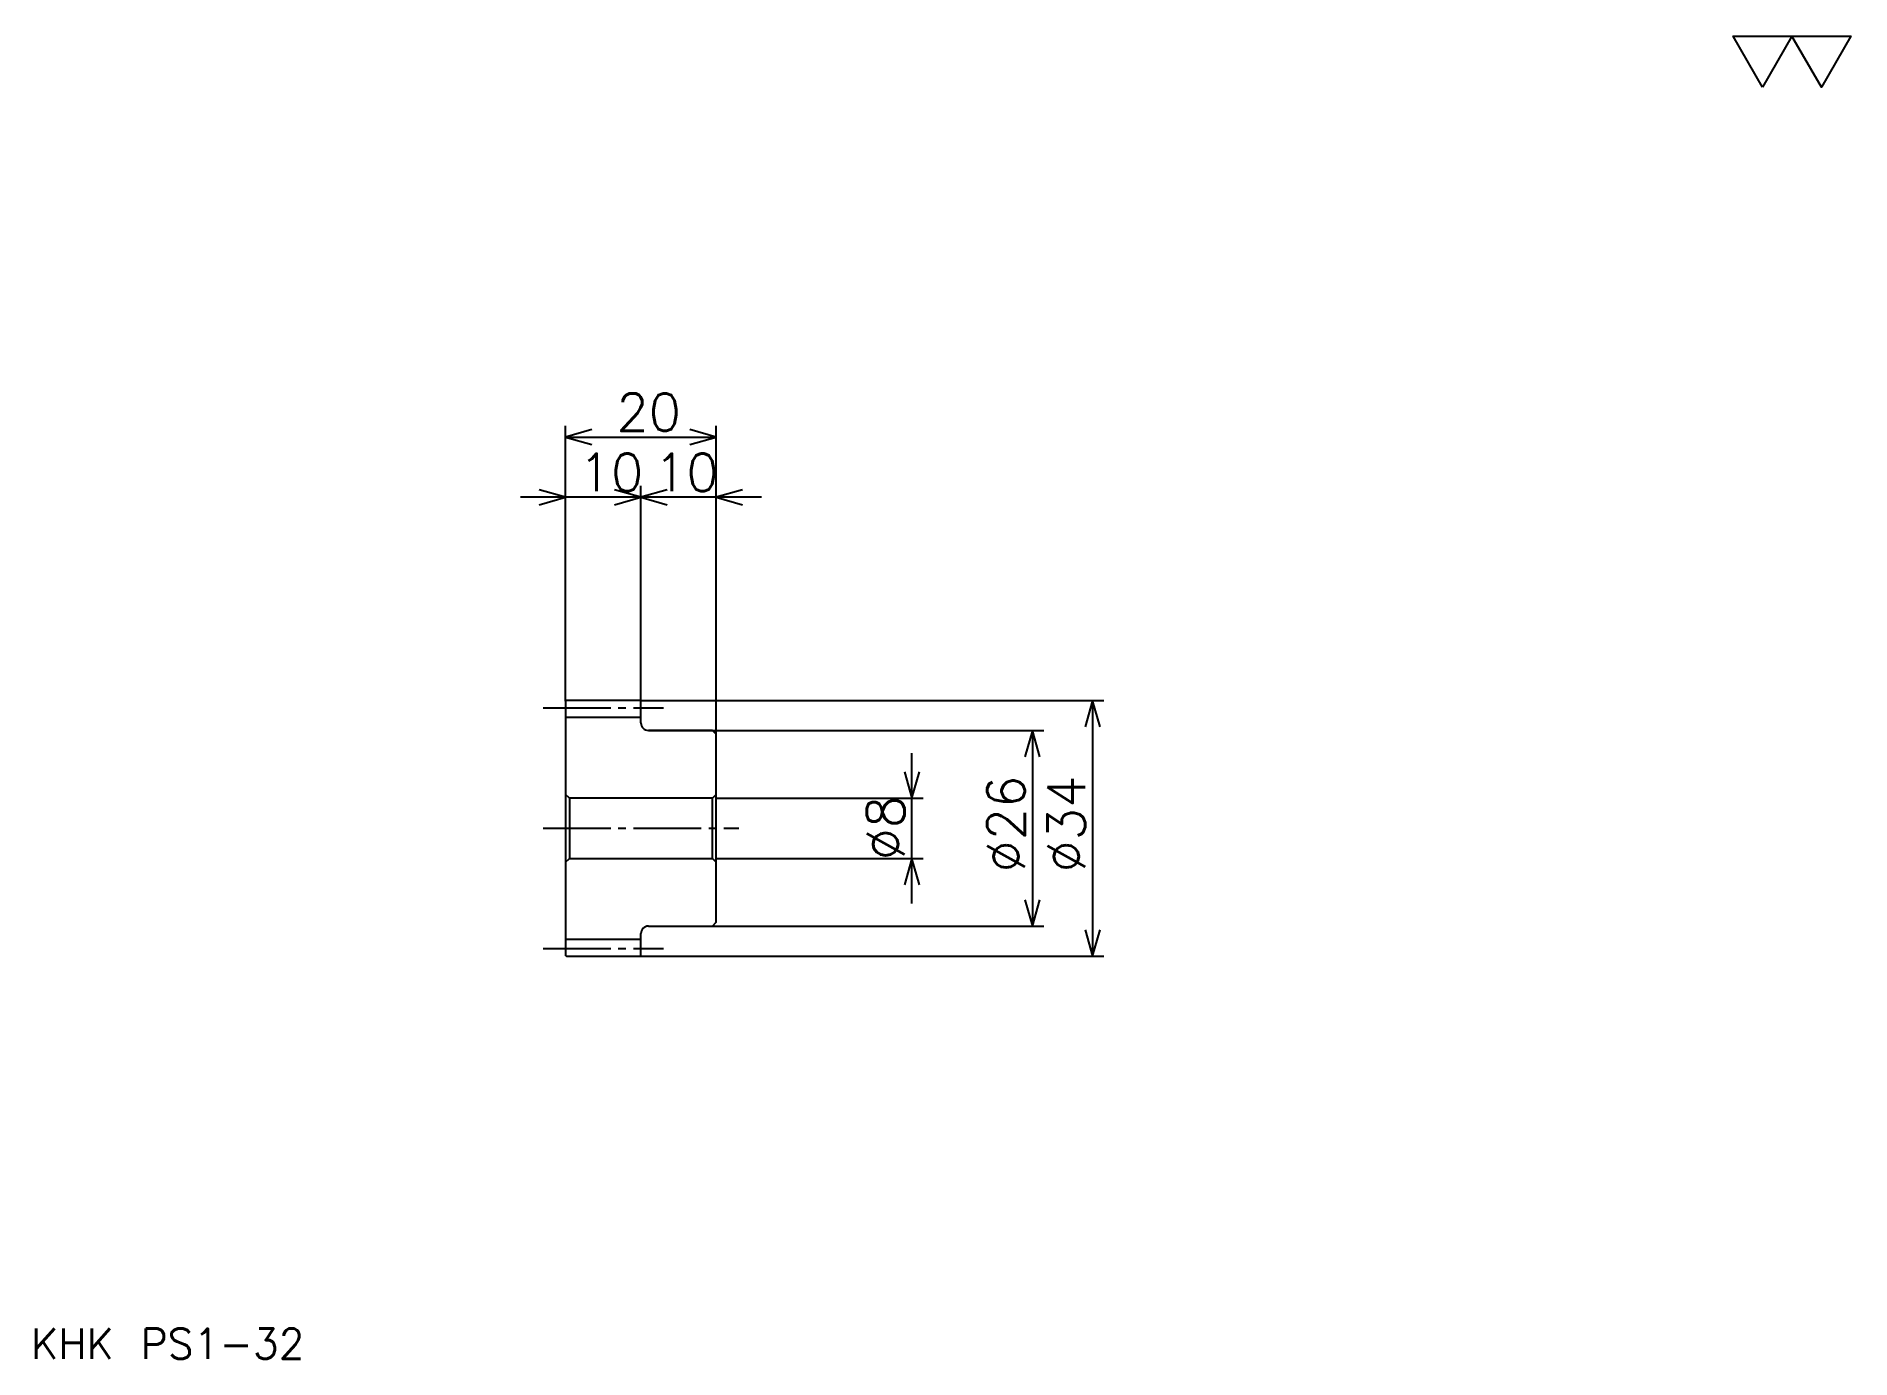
# Model space of a CAD drawing. Extents: x 11 to 252, y 11 to 187.
import ezdxf

# ---------------------------------------------------------------- set-up
doc = ezdxf.new("R2010")
doc.units = 0
doc.linetypes.add('DASHDOT', pattern=[12, 9, -1, 1, -1])
doc.layers.get('0').update_dxf_attribs({"linetype": 'CONTINUOUS'})
doc.layers.add('DASHDOT', color=6, linetype='DASHDOT')
doc.styles.add('KANJI', font='TXT', dxfattribs={"bigfont": 'BIGFONT'})

msp = doc.modelspace()

# ---------------------------------------------------------------- linework, layer by layer
at = {"color": 5}
for p, q in [((81, 98.5), (81, 135)), ((101, 98.5), (101, 135)), ((81, 133.5), (101, 133.5)), ((97, 125.5), (75, 125.5)), ((107, 125.5), (85, 125.5)), ((91, 98.5), (91, 127)), ((81, 98.400002), (81, 98.5)), ((90.900002, 98.5), (101, 98.5)), ((91, 98.400002), (91, 98.5)), ((101, 98.5), (152.5, 98.5)), ((101, 94), (101, 98.5)), ((151, 98.5), (151, 64.5)), ((92, 94.5), (101, 94.5)), ((101, 94.5), (144.5, 94.5)), ((143, 94.5), (143, 68.5)), ((127, 71.5), (127, 91.5)), ((101, 85.5), (128.5, 85.5)), ((101, 77.5), (128.5, 77.5)), ((92, 68.5), (101, 68.5)), ((101, 68.5), (144.5, 68.5)), ((90.900002, 64.5), (101, 64.5)), ((101, 64.5), (152.5, 64.5))]:
    msp.add_line(p, q, dxfattribs=at)
at = {"color": 4}
for p, q in [((81, 96.25), (91, 96.25)), ((81.5, 85.5), (81.5, 77.5)), ((100.5, 85.5), (101, 86)), ((100.5, 77.5), (101, 77)), ((81, 66.75), (91, 66.75))]:
    msp.add_line(p, q, dxfattribs=at)
at = {"color": 7}
msp.add_lwpolyline([(240, 180), (236.100006, 186.759995), (251.699997, 186.759995), (247.800003, 180), (243.899994, 186.759995), (240, 180)], dxfattribs=at)
at = {"color": 5}
for points in [[(84.5, 134.5), (81, 133.5), (84.5, 132.5)], [(97.5, 132.5), (101, 133.5), (97.5, 134.5)], [(77.5, 124.5), (81, 125.5), (77.5, 126.5)], [(87.5, 124.5), (91, 125.5), (87.5, 126.5)], [(94.5, 126.5), (91, 125.5), (94.5, 124.5)], [(104.5, 126.5), (101, 125.5), (104.5, 124.5)], [(152, 95), (151, 98.5), (150, 95)], [(144, 91), (143, 94.5), (142, 91)], [(126, 89), (127, 85.5), (128, 89)], [(128, 74), (127, 77.5), (126, 74)], [(142, 72), (143, 68.5), (144, 72)], [(150, 68), (151, 64.5), (152, 68)]]:
    msp.add_lwpolyline(points, dxfattribs=at)
at = {"color": 4}
for points in [[(91, 95.5), (91, 98.400002), (90.900002, 98.5), (81.099998, 98.5), (81, 98.400002), (81, 77)], [(92, 68.5), (100.5, 68.5), (101, 69), (101, 94), (100.5, 94.5), (92, 94.5)], [(81, 77), (81.5, 77.5), (100.5, 77.5), (100.5, 85.5), (81.5, 85.5), (81, 86)], [(81, 77), (81, 64.599998), (81.099998, 64.5), (90.900002, 64.5), (91, 64.599998), (91, 67.5)]]:
    msp.add_lwpolyline(points, dxfattribs=at)
for centre, start, end in [((92, 95.5), 180, 270), ((92, 67.5), 90, 180)]:
    msp.add_arc(centre, 1, start, end, dxfattribs=at)
at = {"layer": 'DASHDOT', "color": 7}
for p, q in [((78, 97.5), (94, 97.5)), ((78, 81.5), (104, 81.5)), ((78, 65.5), (94, 65.5))]:
    msp.add_line(p, q, dxfattribs=at)

# ---------------------------------------------------------------- texts
at = {"color": 7, "style": 'KANJI'}
for s, height, p in [('20', 5, (87.75, 134.300003)), ('10', 5, (82.75, 126.300003)), ('10', 5, (92.75, 126.300003)), ('KHK PS1-32', 4, (10, 11))]:
    msp.add_text(s, height=height, dxfattribs=at).set_placement(p)
for s, p in [('%%c26', (142, 75.625)), ('%%c34', (150, 75.625)), ('%%c8', (126, 77.25))]:
    msp.add_text(s, height=5, rotation=90, dxfattribs=at).set_placement(p)

doc.saveas('drawing.dxf')
